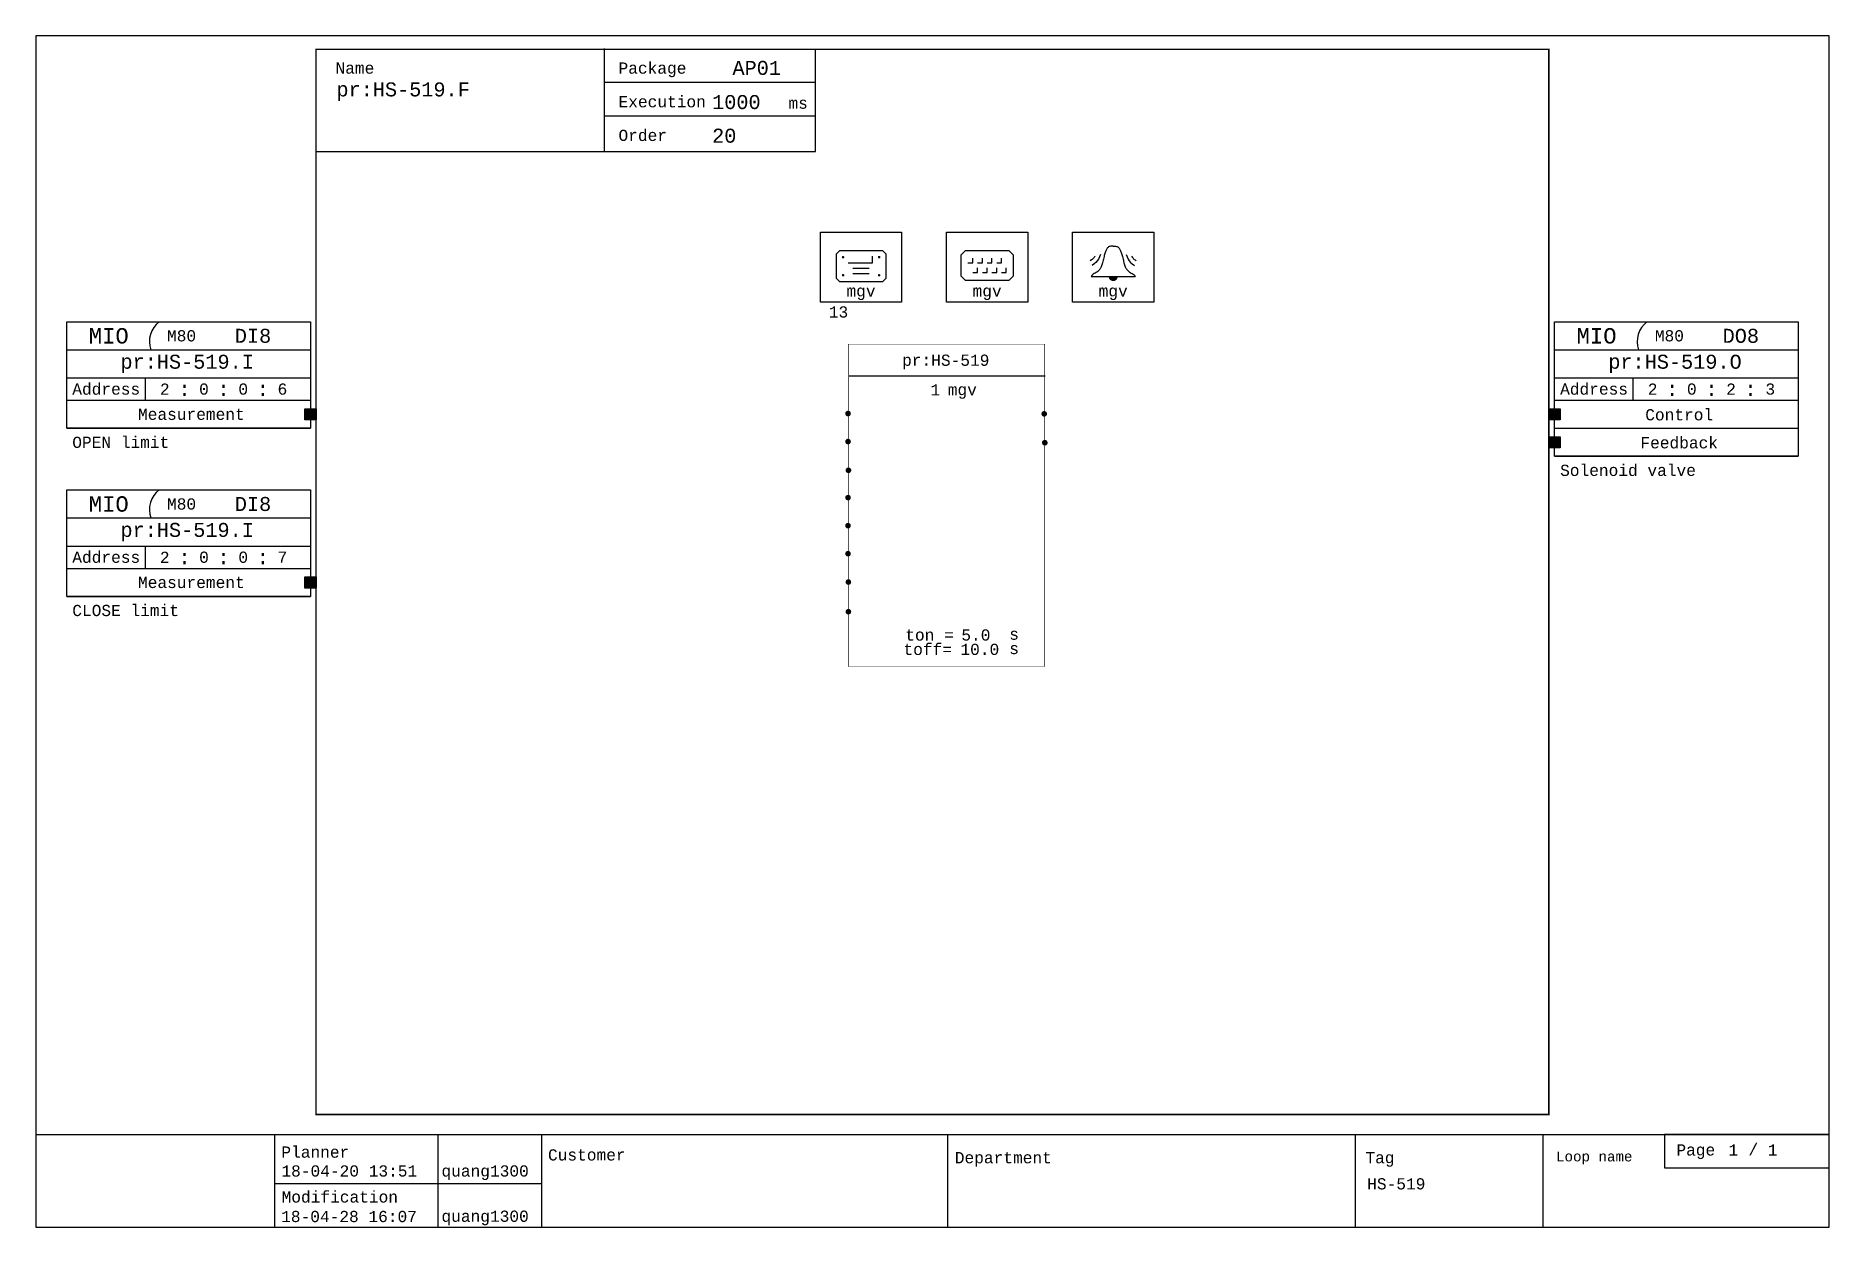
# Model space of a CAD drawing. Extents: x 0 to 640, y 0 to 425.
import ezdxf
from ezdxf.enums import TextEntityAlignment as Align

# ---------------------------------------------------------------- set-up
doc = ezdxf.new("R2010")
doc.units = 0
doc.header["$LTSCALE"] = 15
doc.header["$MEASUREMENT"] = 0
doc.layers.get('0').update_dxf_attribs({"linetype": 'CONTINUOUS'})
doc.layers.add('1', color=7, linetype='CONTINUOUS')
doc.styles.add('MONOTXT', font='Monotxt.shx')
doc.styles.get("Standard").update_dxf_attribs({"font": 'Monotxt.shx'})
doc.styles.add('TXT', font='Monotxt.shx')

# ---------------------------------------------------------------- blocks, each defined once
blk = doc.blocks.new('-SADMIN')
blk.add_lwpolyline([(1.28, 33), (1.28, 21.12), (60.01, 21.12), (60.01, 33), (1.28, 33)])
at = {"color": 7, "style": 'TXT'}
blk.add_text('Page', height=4, dxfattribs=at).set_placement((5.5, 25.54))
blk.add_text('/', height=4).set_placement((31.25, 25.72))
at = {"color": 7}
for tag, p in [('$PAGE_NO', (24.05, 25.52)), ('$PAGE_TOTAL', (38.1, 25.54))]:
    blk.add_attdef(tag, p, '', height=4, dxfattribs=at)
at = {"color": 7, "style": 'TXT', "flags": 1}
blk.add_attdef('$PAGE_CURR', (21.19, 20.01), '', height=4, dxfattribs=at)
at = {"color": 7, "flags": 1}
blk.add_attdef('$PAGE_SIZE', (21.19, 14.96), '', height=4, dxfattribs=at)
blk = doc.blocks.new('-ADMIN')
blk.add_line((85.24, 15.56), (180.37, 15.56))
at = {"color": 7}
blk.add_lwpolyline([(0, 0), (640, 0), (640, 425), (0, 425)], close=True, dxfattribs=at)
for points in [[(0, 33), (640, 33)], [(85.16, 32.99), (85.16, 0.02)], [(143.42, 33), (143.42, 0.02)], [(180.43, 33.2), (180.43, 0.02)], [(325.3, 32.67), (325.3, 0.14)], [(470.8, 32.67), (470.8, 0.14)], [(537.79, 32.67), (537.79, 0.14)]]:
    blk.add_lwpolyline(points, dxfattribs=at)
for s, height, p in [('Planner', 4, (87.62, 24.77)), ('Customer', 4, (182.78, 23.77)), ('Department', 4, (327.97, 22.77)), ('Tag', 4, (474.51, 22.77)), ('Loop name', 3.5, (542.55, 23.45)), ('Modification', 4, (87.7, 8.77))]:
    blk.add_text(s, height=height).set_placement(p)
at = {"color": 7, "style": 'MONOTXT'}
for tag, p, height in [('$PROCESSAREA1', (368, 23), 5), ('$CREATED', (87.63, 18.04), 4), ('$CREATOR', (144.76, 18.04), 4), ('$PROCESSAREA2', (368, 16), 5), ('$PROCESSAREA3', (368, 9), 5), ('$NAME', (475.15, 13.45), 4), ('$DESCRIPTION1', (543.15, 13.86), 4), ('$PROCESSAREA4', (368, 2), 5), ('$DESCRIPTION2', (543.24, 4.73), 4), ('$MODIFIED', (87.54, 1.79), 4), ('$MODIFIER', (144.76, 1.89), 4)]:
    blk.add_attdef(tag, p, '', height=height, dxfattribs=at)
at = {"color": 7, "style": 'MONOTXT', "flags": 1}
blk.add_attdef('$STATUS', (605, 5), '', height=4, dxfattribs=at)
blk = doc.blocks.new('-FADMIN')
for p, q in [((202.95, 408.51), (277.95, 408.51)), ((202.95, 396.51), (277.95, 396.51))]:
    blk.add_line(p, q)
at = {"const_width": 0.5}
blk.add_lwpolyline([(539.98, 420.17), (539.98, 40.17), (99.98, 40.17), (99.98, 420.17), (539.98, 420.17)], dxfattribs=at)
for points in [[(99.92, 383.79), (278.21, 383.79), (278.21, 420.22)], [(202.95, 383.77), (202.95, 420.51)]]:
    blk.add_lwpolyline(points)
for s, p in [('Name', (106.95, 411.51)), ('Package', (207.95, 411.51)), ('Execution', (207.95, 399.51)), ('ms', (268.6, 399.01)), ('Order', (207.95, 387.51))]:
    blk.add_text(s, height=4).set_placement(p)
for tag, p in [('$DESTINATION', (248.61, 411.08)), ('$NAME', (107.28, 403.4)), ('$EXECUTION', (241.35, 398.89)), ('$ORDINAL', (241.35, 386.89))]:
    blk.add_attdef(tag, p, '', height=5)
blk = doc.blocks.new('MGV_FCE')
blk.add_line((0.24, 13.71), (70.18, 13.71))
at = {"const_width": 0.2}
blk.add_lwpolyline([(0, -90), (0, 25), (70, 25), (70, -90), (0, -90)], dxfattribs=at)
at = {"const_width": 1}
for points in [[(-0.64, 0.26, 1), (0.36, 0.26, 1)], [(-0.64, -9.74, 1), (0.36, -9.74, 1)], [(69.59, -10.15, 1), (70.59, -10.15, 1)], [(-0.5, -19.99, 1), (0.5, -19.99, 1)], [(-0.64, -29.74, 1), (0.36, -29.74, 1)], [(-0.64, -39.74, 1), (0.36, -39.74, 1)], [(-0.64, -49.74, 1), (0.36, -49.74, 1)], [(-0.52, -59.86, 1), (0.48, -59.86, 1)], [(-0.52, -70.44, 1), (0.48, -70.44, 1)]]:
    blk.add_lwpolyline(points, format="xyb", close=True, dxfattribs=at)
at = {"color": 6, "const_width": 1}
blk.add_lwpolyline([(69.38, 0.16, 1), (70.38, 0.16, 1)], format="xyb", close=True, dxfattribs=at)
for s, p in [('mgv', (35.46, 6.76)), ('ton =', (20.29, -80.74)), ('toff=', (19.65, -85.87)), ('s', (57.4, -80.45)), ('s', (57.4, -85.57))]:
    blk.add_text(s, height=4).set_placement(p)
blk.add_attdef('$PORT', text='', height=4).set_placement((34.74, 18.69), align=Align.MIDDLE)
blk.add_attdef('$ORDER', text='', height=4).set_placement((32.75, 6.72), align=Align.RIGHT)
for tag, p, flags in [('$NAME', (49.97, 7.17), 3), ('SON<', (3.14, -1.84), 2), ('SOFF<', (3.76, -11.62), 2), ('M<', (3.76, -22.02), 2), ('A<', (3.76, -31.62), 2), ('MA<', (3.76, -42.06), 2), ('MAC<', (25.85, -39.79), 1), ('AMC<', (24.79, -45.77), 1), ('FON<', (3.76, -52.06), 2), ('FOFF<', (3.76, -61.35), 2), ('SOFFU=', (30.63, -60.64), 1), ('SAFE=', (28.68, -65.76), 1), ('E1<', (3.76, -72.88), 2), ('AFTFC=', (27.72, -70.5), 1)]:
    blk.add_attdef(tag, p, '', height=4, dxfattribs=dict(flags=flags))
at = {"color": 7, "flags": 2}
for tag, p in [('ON>', (67.78, -1.76)), ('ONB<', (67.78, -11.52))]:
    blk.add_attdef(tag, text='', height=4, dxfattribs=at).set_placement(p, align=Align.RIGHT)
at = {"color": 7, "flags": 1}
blk.add_attdef('SONU=', (30.92, -53.84), '', height=4, dxfattribs=at)
for tag, p in [('TON=', (40.3, -80.74)), ('TOFF=', (39.97, -85.87))]:
    blk.add_attdef(tag, p, '', height=4)
blk = doc.blocks.new('-IO_DO8_BO')
at = {"color": 7}
for p, q in [((2, 23), (89, 23)), ((2, 13), (89, 13)), ((30, 13), (30, 5)), ((2, 5), (89, 5)), ((2, -5), (89, -5)), ((2, -15), (89, -15))]:
    blk.add_line(p, q, dxfattribs=at)
for points in [[(2, 33), (89, 33), (89, -15), (2, -15), (2, 33)], [(0, 2), (4, 2), (4, -2), (0, -2), (0, 2)], [(0, -8), (4, -8), (4, -12), (0, -12), (0, -8)]]:
    blk.add_lwpolyline(points, dxfattribs=at)
blk.add_arc((40.38, 25.94), 8.88, 127.27, 199.33, dxfattribs=at)
at = {"color": 6}
blk.add_solid([(0.04, 1.96), (3.96, 1.96), (0.04, -1.96), (3.96, -1.96)], dxfattribs=at)
at = {"color": 7}
blk.add_solid([(0.04, -8.04), (3.96, -8.04), (0.04, -11.96), (3.96, -11.96)], dxfattribs=at)
at = {"color": 7, "style": 'TXT'}
for s, height, p in [('MIO', 5.5, (17, 28)), ('M80', 4, (43, 28)), (':', 5, (44, 9)), (':', 5, (58, 9)), (':', 5, (72, 9)), ('Control', 4, (46.5, 0)), ('Feedback', 4, (46.5, -10))]:
    blk.add_text(s, height=height, dxfattribs=at).set_placement(p, align=Align.MIDDLE)
blk.add_text('Address', height=4, dxfattribs=at).set_placement((4, 9), align=Align.MIDDLE_LEFT)
for tag, p, flags in [('$IOCABINET', (61, 50), 1), ('$IOFBLOCK', (61, 45), 3), ('$ALTYPE', (61, 40), 3), ('$TYPE', (61, 35), 3), ('C<BO', (5, -1.5), 2), ('CB>BIN', (5, -11.5), 2), ('$PAR1', (4, -32), 1), ('$SIM_HEADER', (61, -32), 1), ('$PAR2', (4, -38), 1), ('$SIM_BASENAME1', (61, -38), 3), ('$PAR3', (4, -44), 1), ('$SIM_BASENAME2', (61, -44), 3), ('$PAR4', (4, -50), 1), ('$SIM_BASENAME3', (61, -50), 3), ('$PAR5', (4, -56), 1), ('$SIM_BASENAME4', (61, -56), 3), ('$PAR6', (4, -62), 1), ('$SIM_IOTYPE', (61, -62), 3), ('$SIM_TYPE', (61, -68), 3), ('$SIM_INTERFACEDEFAULTTYPE', (61, -74), 3), ('$SIM_VALUETYPE', (61, -80), 3), ('$SIM_MIN_ATTR', (61, -86), 3), ('$SIM_MAX_ATTR', (61, -92), 3), ('$SIM_SIMGRP', (61, -98), 1), ('$SIM_PERMITTED', (61, -104), 1), ('$SIM_LOCATION', (61, -110), 1), ('$SIM_DOCLINK1', (61, -116), 1), ('$SIM_DOCLINK2', (61, -122), 1), ('$SIM_DOCLINK3', (61, -128), 1), ('$SIM_DOCLINK4', (61, -134), 1), ('$SIM_DOCLINK5', (61, -140), 1), ('$SIM_IOMAPPING', (61, -146), 1), ('$SIM_DEVICETAG', (61, -152), 1), ('$SIM_TAG', (61, -158), 1), ('$SIM_SCANRATE', (61, -164), 1), ('$SIM_INTERFACETYPE', (61, -170), 1), ('$SIM_ADDINFO', (61, -176), 1), ('$SIM_COMMENTS', (61, -182), 1)]:
    blk.add_attdef(tag, p, '', height=4, dxfattribs=dict(at, flags=flags))
for tag, height, p in [('$IOCARDTYP', 5, (68.5, 28)), ('$NAME', 5, (45, 18)), ('$FBC(2-15)', 4, (37, 9)), ('$PIC(0-15)', 4, (51, 9)), ('$CARD(0-15)', 4, (65, 9)), ('$CHANNEL(0-7)', 4, (79, 9))]:
    blk.add_attdef(tag, text='', height=height, dxfattribs=at).set_placement(p, align=Align.MIDDLE)
blk.add_attdef('$COMMENT', (4, -22), '', height=4, dxfattribs=at)
blk = doc.blocks.new('-IO_DI8')
at = {"color": 7}
for p, q in [((-89, 23), (-2, 23)), ((-89, 13), (-2, 13)), ((-61, 13), (-61, 5)), ((-89, 5), (-2, 5)), ((-89, -5), (-2, -5))]:
    blk.add_line(p, q, dxfattribs=at)
for points in [[(-89, 33), (-2, 33), (-2, -5), (-89, -5), (-89, 33)], [(-4, 2), (0, 2), (0, -2), (-4, -2), (-4, 2)]]:
    blk.add_lwpolyline(points, dxfattribs=at)
blk.add_arc((-50.62, 25.94), 8.88, 127.27, 199.33, dxfattribs=at)
blk.add_solid([(-3.96, 1.96), (-0.04, 1.96), (-3.96, -1.96), (-0.04, -1.96)], dxfattribs=at)
at = {"color": 7, "style": 'TXT'}
for s, height, p in [('MIO', 5.5, (-74, 28)), ('M80', 4, (-48, 28)), (':', 5, (-47, 9)), (':', 5, (-33, 9)), (':', 5, (-19, 9)), ('Measurement', 4, (-44.5, 0))]:
    blk.add_text(s, height=height, dxfattribs=at).set_placement(p, align=Align.MIDDLE)
blk.add_text('Address', height=4, dxfattribs=at).set_placement((-87, 9), align=Align.MIDDLE_LEFT)
for tag, p, flags in [('$IOCABINET', (-30, 50), 1), ('$IOFBLOCK', (-30, 45), 3), ('$ALTYPE', (-30, 40), 3), ('$TYPE', (-30, 35), 3), ('$PAR1', (-87, -22), 1), ('$SIM_HEADER', (-30, -22), 1), ('$PAR2', (-87, -28), 1), ('$SIM_BASENAME1', (-30, -28), 3), ('$PAR3', (-87, -34), 1), ('$SIM_BASENAME2', (-30, -34), 3), ('$PAR4', (-87, -40), 1), ('$SIM_BASENAME3', (-30, -40), 3), ('$PAR5', (-87, -46), 3), ('$SIM_IOTYPE', (-30, -46), 3), ('$SIM_TYPE', (-30, -52), 3), ('$SIM_INTERFACEDEFAULTTYPE', (-30, -58), 3), ('$SIM_VALUETYPE', (-30, -64), 3), ('$SIM_MIN_ATTR', (-30, -70), 3), ('$SIM_MAX_ATTR', (-30, -76), 3), ('$SIM_SIMGRP', (-30, -82), 1), ('$SIM_PERMITTED', (-30, -88), 1), ('$SIM_LOCATION', (-30, -94), 1), ('$SIM_DOCLINK1', (-30, -100), 1), ('$SIM_DOCLINK2', (-30, -106), 1), ('$SIM_DOCLINK3', (-30, -112), 1), ('$SIM_DOCLINK4', (-30, -118), 1), ('$SIM_DOCLINK5', (-30, -124), 1), ('$SIM_IOMAPPING', (-30, -130), 1), ('$SIM_DEVICETAG', (-30, -136), 1), ('$SIM_TAG', (-30, -142), 1), ('$SIM_SCANRATE', (-30, -148), 1), ('$SIM_INTERFACETYPE', (-30, -154), 1), ('$SIM_ADDINFO', (-30, -160), 1), ('$SIM_COMMENTS', (-30, -166), 1)]:
    blk.add_attdef(tag, p, '', height=4, dxfattribs=dict(at, flags=flags))
for tag, height, p in [('$IOCARDTYP', 5, (-22.5, 28)), ('$NAME', 5, (-46, 18)), ('$FBC(2-15)', 4, (-54, 9)), ('$PIC(0-15)', 4, (-40, 9)), ('$CARD(0-15)', 4, (-26, 9)), ('$CHANNEL(0-7)', 4, (-12, 9))]:
    blk.add_attdef(tag, text='', height=height, dxfattribs=at).set_placement(p, align=Align.MIDDLE)
at = {"color": 7, "style": 'TXT', "flags": 2}
blk.add_attdef('M>BIN', text='', height=4, dxfattribs=at).set_placement((-6, -1.5), align=Align.RIGHT)
at = {"color": 7, "style": 'TXT'}
blk.add_attdef('$COMMENT', (-87, -12), '', height=4, dxfattribs=at)
blk = doc.blocks.new('-CE_MGV')
at = {"color": 7}
for points in [[(0, 0), (0, 25), (29, 25), (29, 0)], [(23.31, 17.22), (23.31, 8.44), (22.14, 7.28), (6.93, 7.28), (5.76, 8.44), (5.76, 17.22), (6.93, 18.39), (22.14, 18.39)]]:
    blk.add_lwpolyline(points, close=True, dxfattribs=at)
at = {"color": 7, "const_width": 0.44}
for points in [[(7.88, 16.04, 1), (8.32, 16.04, 1)], [(20.75, 16.04, 1), (21.19, 16.04, 1)], [(7.88, 9.61, 1), (8.32, 9.61, 1)], [(20.75, 9.61, 1), (21.19, 9.61, 1)]]:
    blk.add_lwpolyline(points, format="xyb", close=True, dxfattribs=at)
at = {"color": 7}
for points in [[(9.85, 14.08), (18.62, 14.08), (18.62, 16.41)], [(11.61, 12.07), (17.45, 12.07)], [(11.61, 10.25), (17.45, 10.25)]]:
    blk.add_lwpolyline(points, dxfattribs=at)
blk.add_text('mgv', height=4, dxfattribs=at).set_placement((14.5, 2), align=Align.CENTER)
blk.add_attdef('$DID', (3, -5.5), '', height=4, dxfattribs=at)
at = {"color": 7, "flags": 1}
for tag, p in [('$NAME', (5, -10)), ('$CR', (5, -15)), ('NAME1', (5, -20)), ('NAME2', (5, -25)), ('NAME3', (5, -30)), ('POS1', (5, -35)), ('POS2', (5, -40)), ('POS3', (5, -45)), ('OPTM', (5, -55)), ('INFO', (5, -50)), ('POSOP', (5, -60)), ('E1SMB', (5, -70)), ('E1NAME', (5, -75)), ('E1ALMTXT', (5, -80)), ('E2SMB', (5, -85)), ('E2NAME', (5, -90)), ('E2ALMTXT', (5, -95)), ('E3SMB', (5, -100)), ('E3NAME', (5, -105)), ('E3ALMTXT', (5, -110)), ('E4SMB', (5, -115)), ('E4NAME', (5, -120)), ('E4ALMTXT', (5, -125)), ('E5SMB', (5, -130)), ('E5NAME', (5, -135)), ('E5ALTXT', (5, -140)), ('E6SMB', (5, -145)), ('E6NAME', (5, -150)), ('E6ALMTXT', (5, -155)), ('--FON', (5, -160)), ('--FOFF', (5, -165)), ('--WD', (5, -170)), ('--E1', (5, -175)), ('--E2', (5, -180)), ('--E3', (5, -185)), ('--E4', (5, -190)), ('--E5', (5, -195)), ('--E6', (5, -200)), ('---OMA', (5, -205)), ('---OM', (5, -210)), ('---OLD', (5, -215)), ('---OESTO', (5, -220)), ('AREAOP', (5, -225))]:
    blk.add_attdef(tag, p, '', height=4, dxfattribs=at)
blk = doc.blocks.new('-OD_MGV')
for p, q in [((7.67, 13.98), (9.38, 13.98)), ((9.38, 13.98), (9.38, 15.69)), ((11.09, 13.98), (12.8, 13.98)), ((12.8, 13.98), (12.8, 15.69)), ((14.51, 13.98), (16.22, 13.98)), ((16.22, 13.98), (16.22, 15.69)), ((17.93, 13.98), (19.64, 13.98)), ((19.64, 13.98), (19.64, 15.69)), ((9.38, 10.56), (11.09, 10.56)), ((11.09, 10.56), (11.09, 12.27)), ((12.8, 10.56), (14.51, 10.56)), ((14.51, 10.56), (14.51, 12.27)), ((16.22, 10.56), (17.93, 10.56)), ((17.93, 10.56), (17.93, 12.27)), ((19.64, 10.56), (21.35, 10.56)), ((21.35, 10.56), (21.35, 12.27))]:
    blk.add_line(p, q)
at = {"color": 7}
for points in [[(0, 0), (0, 25), (29, 25), (29, 0)], [(22.2, 18.45), (23.74, 16.91), (23.74, 9.22), (22.2, 7.68), (6.81, 7.68), (5.27, 9.22), (5.27, 16.91), (6.81, 18.45)]]:
    blk.add_lwpolyline(points, close=True, dxfattribs=at)
blk.add_text('mgv', height=4, dxfattribs=at).set_placement((14.5, 2), align=Align.CENTER)
at = {"color": 7, "flags": 1}
for tag, p in [('$NAME', (5, -10)), ('$CR', (5, -15)), ('POS', (5, -20)), ('PREFIX', (5, -25)), ('PDATA', (5, -30)), ('--ALM', (5, -35)), ('TXT1SEL', (5, -40)), ('TXT2SEL', (5, -45))]:
    blk.add_attdef(tag, p, '', height=4, dxfattribs=at)
blk = doc.blocks.new('-AL_MGV')
at = {"color": 7}
blk.add_lwpolyline([(0, 0), (0, 25), (29, 25), (29, 0)], close=True, dxfattribs=at)
at = {"color": 1}
for points in [[(14.51, 20.02), (14.05, 20), (13.67, 19.96), (13.35, 19.9), (13.09, 19.81), (12.86, 19.69), (12.67, 19.55), (12.51, 19.39), (12.36, 19.21), (12.23, 19), (12.1, 18.78), (11.99, 18.53), (11.88, 18.27), (11.77, 17.98), (11.66, 17.68), (11.55, 17.36), (11.44, 17.01), (11.33, 16.64), (11.22, 16.24), (11.11, 15.82), (11, 15.38), (10.89, 14.94), (10.79, 14.49), (10.68, 14.07), (10.57, 13.67), (10.46, 13.3), (10.34, 12.97), (10.22, 12.66), (10.1, 12.38), (9.96, 12.12), (9.8, 11.86), (9.63, 11.62), (9.43, 11.39), (9.22, 11.17), (8.97, 10.95), (8.7, 10.75), (8.41, 10.55), (8.08, 10.36), (7.74, 10.17), (7.4, 9.97), (7.09, 9.74), (6.83, 9.49), (6.63, 9.18)], [(14.51, 20.02), (14.96, 20), (15.34, 19.96), (15.66, 19.9), (15.93, 19.81), (16.15, 19.69), (16.34, 19.55), (16.51, 19.39), (16.65, 19.21), (16.79, 19), (16.91, 18.78), (17.02, 18.53), (17.13, 18.27), (17.24, 17.98), (17.35, 17.68), (17.46, 17.36), (17.57, 17.01), (17.68, 16.64), (17.79, 16.24), (17.9, 15.82), (18.01, 15.38), (18.12, 14.94), (18.23, 14.49), (18.34, 14.07), (18.45, 13.67), (18.56, 13.3), (18.67, 12.97), (18.79, 12.66), (18.92, 12.38), (19.06, 12.12), (19.21, 11.86), (19.39, 11.62), (19.58, 11.39), (19.8, 11.17), (20.04, 10.95), (20.31, 10.75), (20.61, 10.55), (20.94, 10.36), (21.28, 10.17), (21.61, 9.97), (21.92, 9.74), (22.18, 9.49), (22.39, 9.18)], [(6.63, 9.18), (22.39, 9.18)]]:
    blk.add_lwpolyline(points, dxfattribs=at)
at = {"color": 7}
for points in [[(7.94, 16.41), (7.66, 15.99), (7.44, 15.69), (7.24, 15.46), (7.02, 15.26), (6.72, 15.05), (6.3, 14.76)], [(9.91, 17.06), (9.58, 16.16), (9.22, 15.38), (8.8, 14.72), (8.3, 14.14), (7.7, 13.62), (6.96, 13.12)], [(19.1, 17.06), (19.44, 16.16), (19.8, 15.38), (20.21, 14.72), (20.71, 14.14), (21.31, 13.62), (22.06, 13.12)], [(21.07, 16.41), (21.35, 15.99), (21.57, 15.69), (21.77, 15.46), (22, 15.26), (22.3, 15.05), (22.71, 14.76)]]:
    blk.add_lwpolyline(points, dxfattribs=at)
at = {"color": 7, "const_width": 1.64}
blk.add_lwpolyline([(13.69, 9.18, 1), (15.33, 9.18, 1)], format="xyb", dxfattribs=at)
at = {"color": 7}
blk.add_text('mgv', height=4, dxfattribs=at).set_placement((14.5, 2), align=Align.CENTER)
at = {"color": 7, "flags": 1}
for tag, p in [('$NAME', (5, -10)), ('$CR', (5, -15)), ('PREFIX', (5, -20)), ('AREAAL', (5, -25)), ('AREAMS', (5, -30)), ('--FON', (5, -35)), ('--FOFF', (5, -40)), ('--WD', (5, -45)), ('--E1', (5, -50)), ('--E2', (5, -55)), ('--E3', (5, -60)), ('--E4', (5, -65)), ('--E5', (5, -70)), ('EDGEAL', (5, -80)), ('--E6', (5, -75)), ('ACKDEMAL', (5, -85)), ('PRIAL', (5, -90)), ('USERAL', (5, -95)), ('RESAL', (5, -100)), ('EDGEMS', (5, -105)), ('ACKDEMMS', (5, -110)), ('USERMS', (5, -115)), ('RESMS', (5, -120))]:
    blk.add_attdef(tag, p, '', height=4, dxfattribs=at)

msp = doc.modelspace()

# ---------------------------------------------------------------- linework, layer by layer
at = {"layer": '1', "color": 7}
for points in [[(100, 290, 0, 0, 0), (285, 290, 0, 0, 0), (285, 290, 5, 0, 0), (290, 290, 0, 0, 0)], [(100, 230, 0, 0, 0), (245, 230, 0, 0, 0), (245, 280, 0, 0, 0), (285, 280, 0, 0, 0), (285, 280, 5, 0, 0), (290, 280, 0, 0, 0)], [(540, 280, 0, 0, 0), (365, 280, 0, 0, 0), (365, 280, 5, 0, 0), (360, 280, 0, 0, 0)]]:
    msp.add_lwpolyline(points, format="xyseb", dxfattribs=at)
at = {"layer": '1', "color": 6}
msp.add_lwpolyline([(360, 290, 0, 0, 0), (535, 290, 0, 0, 0), (535, 290, 5, 0, 0), (540, 290, 0, 0, 0)], format="xyseb", dxfattribs=at)

# ---------------------------------------------------------------- block references
at = {"color": 7}
msp.add_blockref('-ADMIN', (0, 0), dxfattribs=at).add_auto_attribs({'$NAME': 'HS-519', '$CREATOR': 'quang1300', '$CREATED': '18-04-20 13:51', '$MODIFIER': 'quang1300', '$MODIFIED': '18-04-28 16:07'})
at = {"layer": '1', "color": 7}
for name, p, values in [('-FADMIN', (0, 0), {'$NAME': 'pr:HS-519.F', '$DESTINATION': 'AP01', '$EXECUTION': '1000', '$ORDINAL': '20'}), ('-CE_MGV', (280, 330), {'$DID': '13'}), ('-SADMIN', (580, 0), {'$PAGE_NO': '1', '$PAGE_TOTAL': '1'})]:
    msp.add_blockref(name, p, dxfattribs=at).add_auto_attribs(values)
for name, p in [('-OD_MGV', (325, 330)), ('-AL_MGV', (370, 330))]:
    msp.add_blockref(name, p, dxfattribs=at)
ref = msp.add_blockref('-IO_DI8', (100, 290), dxfattribs=at)
ref.add_attrib('$NAME', 'pr:HS-519.I', dxfattribs={"layer": '0', "color": 7, "height": 5, "style": 'TXT'}).set_placement((54, 308), align=Align.MIDDLE)
ref.add_attrib('$IOCARDTYP', 'DI8', dxfattribs={"layer": '0', "color": 7, "height": 5, "style": 'TXT'}).set_placement((77.5, 318), align=Align.MIDDLE)
ref.add_attrib('$FBC(2-15)', '2', dxfattribs={"layer": '0', "color": 7, "height": 4, "style": 'TXT'}).set_placement((46, 299), align=Align.MIDDLE)
ref.add_attrib('$PIC(0-15)', '0', dxfattribs={"layer": '0', "color": 7, "height": 4, "style": 'TXT'}).set_placement((60, 299), align=Align.MIDDLE)
ref.add_attrib('$CARD(0-15)', '0', dxfattribs={"layer": '0', "color": 7, "height": 4, "style": 'TXT'}).set_placement((74, 299), align=Align.MIDDLE)
ref.add_attrib('$CHANNEL(0-7)', '6', dxfattribs={"layer": '0', "color": 7, "height": 4, "style": 'TXT'}).set_placement((88, 299), align=Align.MIDDLE)
ref.add_attrib('$COMMENT', 'OPEN limit', (13, 278), dxfattribs={"layer": '0', "color": 7, "height": 4, "style": 'TXT'})
ref = msp.add_blockref('-IO_DO8_BO', (540, 290), dxfattribs=at)
ref.add_attrib('$NAME', 'pr:HS-519.O', dxfattribs={"layer": '0', "color": 7, "height": 5, "style": 'TXT'}).set_placement((585, 308), align=Align.MIDDLE)
ref.add_attrib('$IOCARDTYP', 'DO8', dxfattribs={"layer": '0', "color": 7, "height": 5, "style": 'TXT'}).set_placement((608.5, 318), align=Align.MIDDLE)
ref.add_attrib('$FBC(2-15)', '2', dxfattribs={"layer": '0', "color": 7, "height": 4, "style": 'TXT'}).set_placement((577, 299), align=Align.MIDDLE)
ref.add_attrib('$PIC(0-15)', '0', dxfattribs={"layer": '0', "color": 7, "height": 4, "style": 'TXT'}).set_placement((591, 299), align=Align.MIDDLE)
ref.add_attrib('$CARD(0-15)', '2', dxfattribs={"layer": '0', "color": 7, "height": 4, "style": 'TXT'}).set_placement((605, 299), align=Align.MIDDLE)
ref.add_attrib('$CHANNEL(0-7)', '3', dxfattribs={"layer": '0', "color": 7, "height": 4, "style": 'TXT'}).set_placement((619, 299), align=Align.MIDDLE)
ref.add_attrib('$COMMENT', 'Solenoid valve', (544, 268), dxfattribs={"layer": '0', "color": 7, "height": 4, "style": 'TXT'})
ref = msp.add_blockref('MGV_FCE', (290, 290), dxfattribs=at)
ref.add_attrib('$ORDER', '1', dxfattribs={"layer": '0', "height": 4}).set_placement((322.75, 296.72), align=Align.RIGHT)
ref.add_attrib('$PORT', 'pr:HS-519', dxfattribs={"layer": '0', "height": 4}).set_placement((324.74, 308.69), align=Align.MIDDLE)
ref.add_attrib('TON=', '5.0', (330.3, 209.26), dxfattribs={"layer": '0', "height": 4})
ref.add_attrib('TOFF=', '10.0', (329.97, 204.13), dxfattribs={"layer": '0', "height": 4})
ref = msp.add_blockref('-IO_DI8', (100, 230), dxfattribs=at)
ref.add_attrib('$NAME', 'pr:HS-519.I', dxfattribs={"layer": '0', "color": 7, "height": 5, "style": 'TXT'}).set_placement((54, 248), align=Align.MIDDLE)
ref.add_attrib('$IOCARDTYP', 'DI8', dxfattribs={"layer": '0', "color": 7, "height": 5, "style": 'TXT'}).set_placement((77.5, 258), align=Align.MIDDLE)
ref.add_attrib('$FBC(2-15)', '2', dxfattribs={"layer": '0', "color": 7, "height": 4, "style": 'TXT'}).set_placement((46, 239), align=Align.MIDDLE)
ref.add_attrib('$PIC(0-15)', '0', dxfattribs={"layer": '0', "color": 7, "height": 4, "style": 'TXT'}).set_placement((60, 239), align=Align.MIDDLE)
ref.add_attrib('$CARD(0-15)', '0', dxfattribs={"layer": '0', "color": 7, "height": 4, "style": 'TXT'}).set_placement((74, 239), align=Align.MIDDLE)
ref.add_attrib('$CHANNEL(0-7)', '7', dxfattribs={"layer": '0', "color": 7, "height": 4, "style": 'TXT'}).set_placement((88, 239), align=Align.MIDDLE)
ref.add_attrib('$COMMENT', 'CLOSE limit', (13, 218), dxfattribs={"layer": '0', "color": 7, "height": 4, "style": 'TXT'})

doc.saveas('drawing.dxf')
